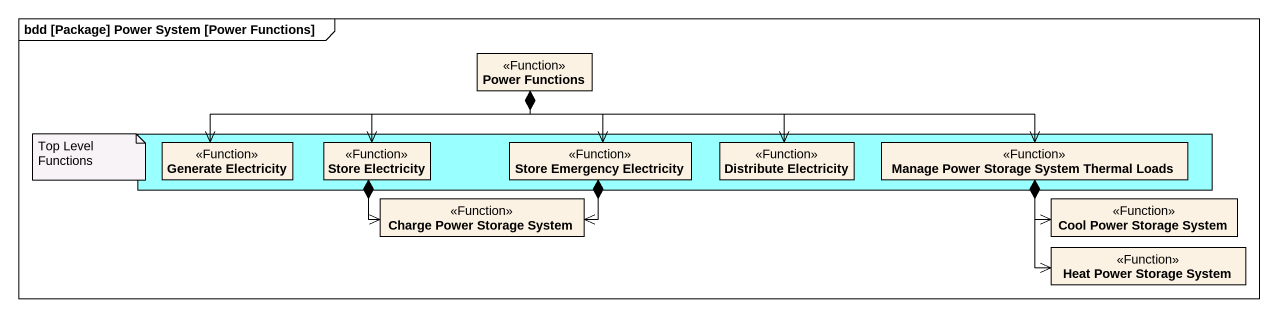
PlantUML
@startuml
mainframe bdd [Package] Power System [Power Functions]
hide circle
hide empty members
class "Power Functions" as Power_Functions <<Function>>
rectangle " " as rectangle1 #99FFFF {
  class "Generate Electricity" as Generate_Electricity <<Function>>
  class "Store Electricity" as Store_Electricity <<Function>>
  class "Store Emergency Electricity" as Store_Emergency_Electricity <<Function>>
  class "Distribute Electricity" as Distribute_Electricity <<Function>>
  class "Manage Power Storage System Thermal Loads" as Manage_Power_Storage_System <<Function>>
}
class "Charge Power Storage System" as Charge_Power_Storage_System <<Function>>
class "Cool Power Storage System" as Cool_Power_Storage_System <<Function>>
class "Heat Power Storage System" as Heat_Power_Storage_System <<Function>>
Power_Functions *-left-> Generate_Electricity
Power_Functions *-left-> Store_Electricity
Power_Functions *--> Store_Emergency_Electricity
Power_Functions *-right-> Distribute_Electricity
Power_Functions *-right-> Manage_Power_Storage_System
Store_Electricity *-right-> Charge_Power_Storage_System
Store_Emergency_Electricity *-left-> Charge_Power_Storage_System
Manage_Power_Storage_System *-right-> Cool_Power_Storage_System
Manage_Power_Storage_System *--> Heat_Power_Storage_System
note as N1
  Top Level Functions
end note
@enduml
